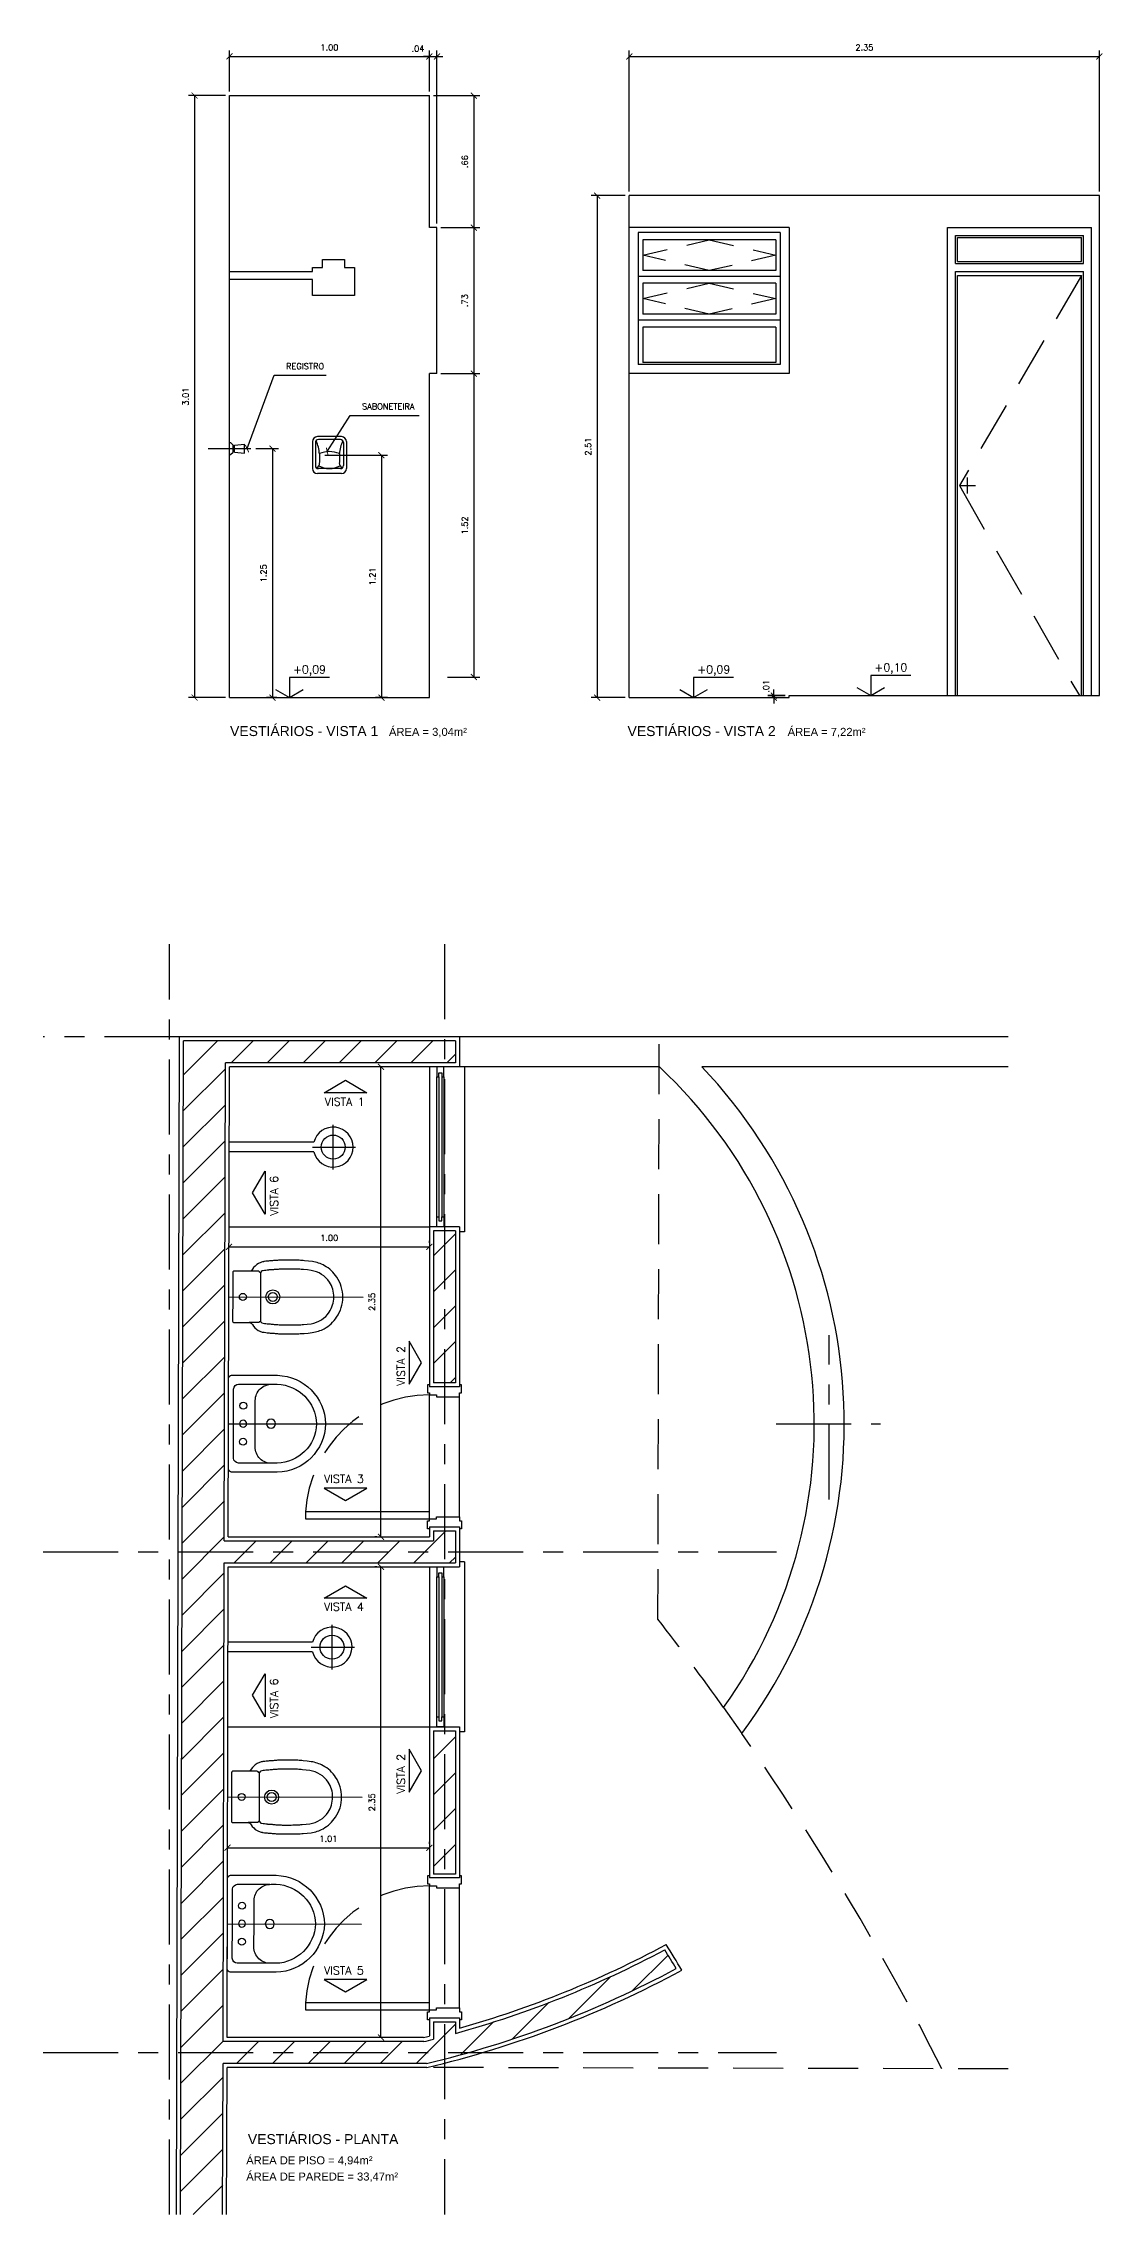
# Model space of a CAD drawing. Header units: millimetres. Extents: x 1 to 250, y 10 to 22.
# Drawn here: x 104.96 to 110.26, y 10.7 to 21.55 of the extents above; entities that cross this region are included whole.
import ezdxf

# ---------------------------------------------------------------- set-up
doc = ezdxf.new("R2010")
doc.units = ezdxf.units.MM
doc.linetypes.add('CENTER', pattern=[0.6, 0.375, -0.075, 0.075, -0.075])
doc.linetypes.add('HIDDEN', pattern=[0.375, 0.25, -0.125])
for name, color, linetype in [('ALV', 5, 'Continuous'), ('CAIX', 2, 'Continuous'), ('COTAS', 1, 'Continuous'), ('EIXOS', 141, 'CENTER'), ('HATCH', 8, 'Continuous'), ('LPROJ', 7, 'HIDDEN'), ('LVISTA01', 8, 'Continuous'), ('LVISTA02', 1, 'Continuous'), ('NOTAS', 2, 'Continuous'), ('PEÇAS', 7, 'Continuous'), ('PEÇAS50', 8, 'Continuous'), ('REVEST', 2, 'Continuous')]:
    doc.layers.add(name, color=color, linetype=linetype)
doc.styles.add('60-20', font='romans.shx', dxfattribs={"height": 0.03})
doc.styles.add('60-50', font='romans.shx', dxfattribs={"height": 0.075})
doc.styles.add('80-20', font='romans.shx', dxfattribs={"height": 0.04})
doc.styles.add('ARIAL', font='arial.ttf', dxfattribs={"height": 0.05})
doc.dimstyles.new('20', dxfattribs={"dimtxt": 0.1, "dimasz": 0.075, "dimexe": 0.075, "dimexo": 0.05, "dimgap": 0.075, "dimtad": 1, "dimzin": 4, "dimdsep": 46, "dimtxsty": '60-50', "dimblk1": 'ARCHTICK', "dimblk2": 'ARCHTICK', "dimsah": 1, "dimcen": 2.5, "dimclrt": 3, "dimadec": 0, "dimazin": 0, "dimtfac": 1, "dimtmove": 2, "dimatfit": 3, "dimldrblk": 'ARCHTICK', "dimfxl": 1, "dimarcsym": 0})

# ---------------------------------------------------------------- blocks, each defined once
blk = doc.blocks.new('_ARCHTICK')
at = {"color": 0, "linetype": 'ByBlock', "const_width": 0.15}
blk.add_lwpolyline([(-0.5, -0.5), (0.5, 0.5)], dxfattribs=at)
blk = doc.blocks.new('*D65')
at = {"color": 0, "linetype": 'ByBlock'}
for p, q in [((105.889, 21.311), (105.889, 21.517)), ((106.889, 21.311), (106.889, 21.517)), ((105.889, 21.487), (106.889, 21.487))]:
    blk.add_line(p, q, dxfattribs=at)
at = {"layer": 'DEFPOINTS', "color": 0, "linetype": 'ByBlock'}
for p in [(106.889, 21.487), (105.889, 21.291), (106.889, 21.291)]:
    blk.add_point(p, dxfattribs=at)
at = {"color": 0, "linetype": 'ByBlock', "xscale": 0.03, "yscale": 0.03, "zscale": 0.03, "rotation": 180}
blk.add_blockref('_ARCHTICK', (105.889, 21.487), dxfattribs=at)
at = {"color": 0, "linetype": 'ByBlock', "xscale": 0.03, "yscale": 0.03, "zscale": 0.03}
blk.add_blockref('_ARCHTICK', (106.889, 21.487), dxfattribs=at)
at = {"color": 3, "linetype": 'ByBlock', "insert": (106.389, 21.532), "char_height": 0.03, "attachment_point": 5, "style": '60-20'}
blk.add_mtext('1.00', dxfattribs=at)
blk = doc.blocks.new('*D66')
at = {"color": 0, "linetype": 'ByBlock'}
for p, q in [((107.889, 20.811), (107.889, 21.517)), ((110.24, 20.811), (110.24, 21.517)), ((107.889, 21.487), (110.24, 21.487))]:
    blk.add_line(p, q, dxfattribs=at)
at = {"layer": 'DEFPOINTS', "color": 0, "linetype": 'ByBlock'}
for p in [(110.24, 21.487), (107.889, 20.791), (110.24, 20.791)]:
    blk.add_point(p, dxfattribs=at)
at = {"color": 0, "linetype": 'ByBlock', "xscale": 0.03, "yscale": 0.03, "zscale": 0.03, "rotation": 180}
blk.add_blockref('_ARCHTICK', (107.889, 21.487), dxfattribs=at)
at = {"color": 0, "linetype": 'ByBlock', "xscale": 0.03, "yscale": 0.03, "zscale": 0.03}
blk.add_blockref('_ARCHTICK', (110.24, 21.487), dxfattribs=at)
at = {"color": 3, "linetype": 'ByBlock', "insert": (109.065, 21.532), "char_height": 0.03, "attachment_point": 5, "style": '60-20'}
blk.add_mtext('2.35', dxfattribs=at)
blk = doc.blocks.new('*D111')
at = {"color": 0, "linetype": 'ByBlock'}
for p, q in [((106.889, 21.311), (106.889, 21.517)), ((106.927, 20.651), (106.927, 21.517)), ((106.889, 21.487), (106.859, 21.487)), ((106.889, 21.487), (106.927, 21.487)), ((106.889, 21.487), (106.927, 21.487)), ((106.927, 21.487), (106.957, 21.487))]:
    blk.add_line(p, q, dxfattribs=at)
at = {"layer": 'DEFPOINTS', "color": 0, "linetype": 'ByBlock'}
for p in [(106.927, 21.487), (106.889, 21.291), (106.927, 20.631)]:
    blk.add_point(p, dxfattribs=at)
at = {"color": 0, "linetype": 'ByBlock', "xscale": 0.03, "yscale": 0.03, "zscale": 0.03}
blk.add_blockref('_ARCHTICK', (106.889, 21.487), dxfattribs=at)
at = {"color": 0, "linetype": 'ByBlock', "xscale": 0.03, "yscale": 0.03, "zscale": 0.03, "rotation": 180}
blk.add_blockref('_ARCHTICK', (106.927, 21.487), dxfattribs=at)
at = {"color": 3, "linetype": 'ByBlock', "insert": (106.832, 21.526), "char_height": 0.03, "attachment_point": 5, "style": '60-20'}
blk.add_mtext('.04', dxfattribs=at)
blk = doc.blocks.new('*D133')
at = {"color": 0, "linetype": 'ByBlock'}
for p, q in [((105.887, 15.555), (105.887, 15.565)), ((105.887, 15.535), (106.889, 15.535)), ((106.889, 15.555), (106.889, 15.565))]:
    blk.add_line(p, q, dxfattribs=at)
at = {"layer": 'DEFPOINTS', "color": 0, "linetype": 'ByBlock'}
for p in [(105.887, 15.535), (106.889, 15.535), (106.889, 15.535)]:
    blk.add_point(p, dxfattribs=at)
at = {"color": 0, "linetype": 'ByBlock', "xscale": 0.03, "yscale": 0.03, "zscale": 0.03, "rotation": 180}
blk.add_blockref('_ARCHTICK', (105.887, 15.535), dxfattribs=at)
at = {"color": 0, "linetype": 'ByBlock', "xscale": 0.03, "yscale": 0.03, "zscale": 0.03}
blk.add_blockref('_ARCHTICK', (106.889, 15.535), dxfattribs=at)
at = {"color": 3, "linetype": 'ByBlock', "insert": (106.388, 15.58), "char_height": 0.03, "attachment_point": 5, "style": '60-20'}
blk.add_mtext('1.00', dxfattribs=at)
blk = doc.blocks.new('*D134')
at = {"color": 0, "linetype": 'ByBlock'}
for p, q in [((105.879, 12.551), (105.879, 12.561)), ((105.879, 12.531), (106.889, 12.531)), ((106.889, 12.551), (106.889, 12.561))]:
    blk.add_line(p, q, dxfattribs=at)
at = {"layer": 'DEFPOINTS', "color": 0, "linetype": 'ByBlock'}
for p in [(105.879, 12.531), (106.889, 12.531), (106.889, 12.531)]:
    blk.add_point(p, dxfattribs=at)
at = {"color": 0, "linetype": 'ByBlock', "xscale": 0.03, "yscale": 0.03, "zscale": 0.03, "rotation": 180}
blk.add_blockref('_ARCHTICK', (105.879, 12.531), dxfattribs=at)
at = {"color": 0, "linetype": 'ByBlock', "xscale": 0.03, "yscale": 0.03, "zscale": 0.03}
blk.add_blockref('_ARCHTICK', (106.889, 12.531), dxfattribs=at)
at = {"color": 3, "linetype": 'ByBlock', "insert": (106.384, 12.576), "char_height": 0.03, "attachment_point": 5, "style": '60-20'}
blk.add_mtext('1.01', dxfattribs=at)
blk = doc.blocks.new('*D135')
at = {"color": 0, "linetype": 'ByBlock'}
for p, q in [((106.627, 13.935), (106.617, 13.935)), ((106.647, 11.582), (106.647, 13.935)), ((106.627, 11.582), (106.617, 11.582))]:
    blk.add_line(p, q, dxfattribs=at)
at = {"layer": 'DEFPOINTS', "color": 0, "linetype": 'ByBlock'}
for p in [(106.647, 13.935), (106.647, 13.935), (106.647, 11.582)]:
    blk.add_point(p, dxfattribs=at)
at = {"color": 0, "linetype": 'ByBlock', "xscale": 0.03, "yscale": 0.03, "zscale": 0.03}
for p, rotation in [((106.647, 13.935), 90), ((106.647, 11.582), 270)]:
    blk.add_blockref('_ARCHTICK', p, dxfattribs=dict(at, rotation=rotation))
at = {"color": 3, "linetype": 'ByBlock', "insert": (106.602, 12.758), "char_height": 0.03, "attachment_point": 5, "rotation": 90, "style": '60-20'}
blk.add_mtext('2.35', dxfattribs=at)
blk = doc.blocks.new('*D136')
at = {"color": 0, "linetype": 'ByBlock'}
for p, q in [((106.627, 16.435), (106.617, 16.435)), ((106.647, 14.085), (106.647, 16.435)), ((106.627, 14.085), (106.617, 14.085))]:
    blk.add_line(p, q, dxfattribs=at)
at = {"layer": 'DEFPOINTS', "color": 0, "linetype": 'ByBlock'}
for p in [(106.647, 16.435), (106.647, 16.435), (106.647, 14.085)]:
    blk.add_point(p, dxfattribs=at)
at = {"color": 0, "linetype": 'ByBlock', "xscale": 0.03, "yscale": 0.03, "zscale": 0.03}
for p, rotation in [((106.647, 16.435), 90), ((106.647, 14.085), 270)]:
    blk.add_blockref('_ARCHTICK', p, dxfattribs=dict(at, rotation=rotation))
at = {"color": 3, "linetype": 'ByBlock', "insert": (106.602, 15.26), "char_height": 0.03, "attachment_point": 5, "rotation": 90, "style": '60-20'}
blk.add_mtext('2.35', dxfattribs=at)
blk = doc.blocks.new('*D187')
at = {"color": 0, "linetype": 'ByBlock'}
for p, q in [((106.909, 21.291), (107.141, 21.291)), ((107.111, 21.291), (107.111, 20.631)), ((106.947, 20.631), (107.141, 20.631))]:
    blk.add_line(p, q, dxfattribs=at)
at = {"layer": 'DEFPOINTS', "color": 0, "linetype": 'ByBlock'}
for p in [(106.889, 21.291), (106.927, 20.631), (107.111, 20.631)]:
    blk.add_point(p, dxfattribs=at)
at = {"color": 0, "linetype": 'ByBlock', "xscale": 0.03, "yscale": 0.03, "zscale": 0.03}
for p, rotation in [((107.111, 21.291), 90), ((107.111, 20.631), 270)]:
    blk.add_blockref('_ARCHTICK', p, dxfattribs=dict(at, rotation=rotation))
at = {"color": 3, "linetype": 'ByBlock', "insert": (107.066, 20.961), "char_height": 0.03, "attachment_point": 5, "rotation": 90, "style": '60-20'}
blk.add_mtext('.66', dxfattribs=at)
blk = doc.blocks.new('*D188')
at = {"color": 0, "linetype": 'ByBlock'}
for p, q in [((107.111, 20.631), (107.111, 19.901)), ((106.947, 19.901), (107.141, 19.901))]:
    blk.add_line(p, q, dxfattribs=at)
at = {"layer": 'DEFPOINTS', "color": 0, "linetype": 'ByBlock'}
for p in [(106.927, 20.631), (106.927, 19.901), (107.111, 19.901)]:
    blk.add_point(p, dxfattribs=at)
at = {"color": 0, "linetype": 'ByBlock', "xscale": 0.03, "yscale": 0.03, "zscale": 0.03}
for p, rotation in [((107.111, 20.631), 90), ((107.111, 19.901), 270)]:
    blk.add_blockref('_ARCHTICK', p, dxfattribs=dict(at, rotation=rotation))
at = {"color": 3, "linetype": 'ByBlock', "insert": (107.066, 20.266), "char_height": 0.03, "attachment_point": 5, "rotation": 90, "style": '60-20'}
blk.add_mtext('.73', dxfattribs=at)
blk = doc.blocks.new('*D189')
at = {"color": 0, "linetype": 'ByBlock'}
for p, q in [((107.111, 19.901), (107.111, 18.384)), ((106.979, 18.384), (107.141, 18.384))]:
    blk.add_line(p, q, dxfattribs=at)
at = {"layer": 'DEFPOINTS', "color": 0, "linetype": 'ByBlock'}
for p in [(106.927, 19.901), (106.959, 18.384), (107.111, 18.384)]:
    blk.add_point(p, dxfattribs=at)
at = {"color": 0, "linetype": 'ByBlock', "xscale": 0.03, "yscale": 0.03, "zscale": 0.03}
for p, rotation in [((107.111, 19.901), 90), ((107.111, 18.384), 270)]:
    blk.add_blockref('_ARCHTICK', p, dxfattribs=dict(at, rotation=rotation))
at = {"color": 3, "linetype": 'ByBlock', "insert": (107.066, 19.142), "char_height": 0.03, "attachment_point": 5, "rotation": 90, "style": '60-20'}
blk.add_mtext('1.52', dxfattribs=at)
blk = doc.blocks.new('*D190')
at = {"color": 0, "linetype": 'ByBlock'}
for p, q in [((105.869, 21.291), (105.685, 21.291)), ((105.715, 21.291), (105.715, 18.281)), ((105.869, 18.281), (105.685, 18.281))]:
    blk.add_line(p, q, dxfattribs=at)
at = {"layer": 'DEFPOINTS', "color": 0, "linetype": 'ByBlock'}
for p in [(105.889, 21.291), (105.715, 18.281), (105.889, 18.281)]:
    blk.add_point(p, dxfattribs=at)
at = {"color": 0, "linetype": 'ByBlock', "xscale": 0.03, "yscale": 0.03, "zscale": 0.03}
for p, rotation in [((105.715, 21.291), 90), ((105.715, 18.281), 270)]:
    blk.add_blockref('_ARCHTICK', p, dxfattribs=dict(at, rotation=rotation))
at = {"color": 3, "linetype": 'ByBlock', "insert": (105.67, 19.786), "char_height": 0.03, "attachment_point": 5, "rotation": 90, "style": '60-20'}
blk.add_mtext('3.01', dxfattribs=at)
blk = doc.blocks.new('*D191')
at = {"color": 0, "linetype": 'ByBlock'}
for p, q in [((107.869, 20.791), (107.698, 20.791)), ((107.728, 20.791), (107.728, 18.281)), ((107.869, 18.281), (107.698, 18.281))]:
    blk.add_line(p, q, dxfattribs=at)
at = {"layer": 'DEFPOINTS', "color": 0, "linetype": 'ByBlock'}
for p in [(107.889, 20.791), (107.728, 18.281), (107.889, 18.281)]:
    blk.add_point(p, dxfattribs=at)
at = {"color": 0, "linetype": 'ByBlock', "xscale": 0.03, "yscale": 0.03, "zscale": 0.03}
for p, rotation in [((107.728, 20.791), 90), ((107.728, 18.281), 270)]:
    blk.add_blockref('_ARCHTICK', p, dxfattribs=dict(at, rotation=rotation))
at = {"color": 3, "linetype": 'ByBlock', "insert": (107.683, 19.536), "char_height": 0.03, "attachment_point": 5, "rotation": 90, "style": '60-20'}
blk.add_mtext('2.51', dxfattribs=at)
blk = doc.blocks.new('*D192')
at = {"color": 0, "linetype": 'ByBlock'}
for p, q in [((108.669, 18.291), (108.582, 18.291)), ((108.669, 18.281), (108.582, 18.281)), ((108.612, 18.291), (108.612, 18.321)), ((108.612, 18.281), (108.612, 18.291)), ((108.612, 18.281), (108.612, 18.291)), ((108.612, 18.281), (108.612, 18.251))]:
    blk.add_line(p, q, dxfattribs=at)
at = {"layer": 'DEFPOINTS', "color": 0, "linetype": 'ByBlock'}
for p in [(108.612, 18.291), (108.689, 18.291), (108.689, 18.281)]:
    blk.add_point(p, dxfattribs=at)
at = {"color": 0, "linetype": 'ByBlock', "xscale": 0.03, "yscale": 0.03, "zscale": 0.03}
for p, rotation in [((108.612, 18.291), 270), ((108.612, 18.281), 90)]:
    blk.add_blockref('_ARCHTICK', p, dxfattribs=dict(at, rotation=rotation))
at = {"color": 3, "linetype": 'ByBlock', "insert": (108.573, 18.338), "char_height": 0.03, "attachment_point": 5, "rotation": 90, "style": '60-20'}
blk.add_mtext('.01', dxfattribs=at)
blk = doc.blocks.new('*D341')
at = {"color": 0, "linetype": 'ByBlock'}
for p, q in [((116.221, 19.493), (116.534, 19.493)), ((116.504, 19.493), (116.504, 18.281)), ((116.534, 18.281), (116.474, 18.281))]:
    blk.add_line(p, q, dxfattribs=at)
at = {"layer": 'DEFPOINTS', "color": 0, "linetype": 'ByBlock'}
for p in [(116.201, 19.493), (116.504, 18.281), (116.554, 18.281)]:
    blk.add_point(p, dxfattribs=at)
at = {"color": 0, "linetype": 'ByBlock', "xscale": 0.03, "yscale": 0.03, "zscale": 0.03}
for p, rotation in [((116.504, 19.493), 90), ((116.504, 18.281), 270)]:
    blk.add_blockref('_ARCHTICK', p, dxfattribs=dict(at, rotation=rotation))
at = {"color": 3, "linetype": 'ByBlock', "insert": (116.459, 18.887), "char_height": 0.03, "attachment_point": 5, "rotation": 90, "style": '60-20'}
blk.add_mtext('1.21', dxfattribs=at)
blk = doc.blocks.new('*D342')
at = {"color": 0, "linetype": 'ByBlock'}
for p, q in [((115.876, 19.526), (115.989, 19.526)), ((115.959, 19.526), (115.959, 18.281)), ((115.981, 18.281), (115.929, 18.281))]:
    blk.add_line(p, q, dxfattribs=at)
at = {"layer": 'DEFPOINTS', "color": 0, "linetype": 'ByBlock'}
for p in [(115.856, 19.526), (115.959, 18.281), (116.001, 18.281)]:
    blk.add_point(p, dxfattribs=at)
at = {"color": 0, "linetype": 'ByBlock', "xscale": 0.03, "yscale": 0.03, "zscale": 0.03}
for p, rotation in [((115.959, 19.526), 90), ((115.959, 18.281), 270)]:
    blk.add_blockref('_ARCHTICK', p, dxfattribs=dict(at, rotation=rotation))
at = {"color": 3, "linetype": 'ByBlock', "insert": (115.914, 18.903), "char_height": 0.03, "attachment_point": 5, "rotation": 90, "style": '60-20'}
blk.add_mtext('1.25', dxfattribs=at)

msp = doc.modelspace()

# ---------------------------------------------------------------- hatches: boundary and pattern name
at = {"layer": 'HATCH'}
h = msp.add_hatch(dxfattribs=at)
h.set_pattern_fill('ANSI31', color=256, scale=0.04, style=0)
h.paths.add_polyline_path([(107.019, 16.565), (105.659, 16.565), (105.645, 10.697), (105.855, 10.697), (105.857, 11.452), (106.874, 11.452, 0.063562), (108.124, 11.927, 0.002105), (108.066, 12.021, -0.054671), (107.019, 11.603), (107.019, 11.66), (106.909, 11.66), (106.909, 11.574, -0.002396), (106.861, 11.562), (105.857, 11.562), (105.863, 13.955), (107.019, 13.955), (107.019, 14.115), (106.909, 14.115), (106.909, 14.065), (105.863, 14.065), (105.869, 16.455), (107.019, 16.455)])
h.paths.add_polyline_path([(107.019, 15.615), (106.909, 15.615), (106.909, 14.855), (107.019, 14.855)], flags=17)
h.paths.add_polyline_path([(107.019, 13.115), (106.909, 13.115), (106.909, 12.399), (107.019, 12.399)], flags=17)

# ---------------------------------------------------------------- linework, layer by layer
at = {"layer": 'ALV'}
for p, q in [((105.645, 10.697), (105.659, 16.565)), ((107.019, 16.565), (105.659, 16.565)), ((107.019, 16.565), (107.019, 16.455)), ((105.863, 14.065), (105.869, 16.455)), ((107.019, 16.455), (105.869, 16.455)), ((107.019, 15.615), (106.909, 15.615)), ((106.909, 15.615), (106.909, 14.855)), ((107.019, 15.615), (107.019, 14.855)), ((107.019, 14.855), (106.909, 14.855)), ((106.909, 14.115), (106.909, 14.065)), ((106.909, 14.115), (107.019, 14.115)), ((107.019, 14.115), (107.019, 13.955)), ((105.863, 14.065), (106.909, 14.065)), ((105.857, 11.562), (105.863, 13.955)), ((105.863, 13.955), (107.019, 13.955)), ((106.909, 13.115), (107.019, 13.115)), ((106.909, 13.115), (106.909, 12.399)), ((107.019, 13.115), (107.019, 12.399)), ((107.019, 12.399), (106.909, 12.399)), ((106.909, 11.66), (106.909, 11.574)), ((106.909, 11.66), (107.019, 11.66)), ((107.019, 11.66), (107.019, 11.603)), ((106.861, 11.562), (105.857, 11.562)), ((105.855, 10.697), (105.857, 11.452)), ((106.874, 11.452), (105.857, 11.452))]:
    msp.add_line(p, q, dxfattribs=at)
for centre, radius, start, end in [((105.639, 16.585), 5.17, 285.4827, 298), ((96.95, 5.106), 13.091, 31.3994, 31.8818), ((105.639, 16.585), 5.28, 283.5283, 298.0759), ((105.639, 16.585), 5.17, 283.6721, 284.2213)]:
    msp.add_arc(centre, radius, start, end, dxfattribs=at)
at = {"layer": 'CAIX'}
for p, q in [((106.927, 16.435), (106.927, 16.385)), ((106.937, 16.385), (106.937, 16.405)), ((106.937, 16.405), (106.952, 16.405)), ((106.952, 16.405), (106.952, 16.385)), ((106.962, 16.385), (106.962, 16.435)), ((106.927, 16.385), (106.937, 16.385)), ((106.937, 16.385), (106.937, 15.685)), ((106.952, 16.385), (106.952, 15.685)), ((106.952, 16.385), (106.962, 16.385)), ((106.927, 13.935), (106.927, 13.885)), ((106.937, 13.885), (106.937, 13.905)), ((106.937, 13.905), (106.952, 13.905)), ((106.952, 13.905), (106.952, 13.885)), ((106.962, 13.885), (106.962, 13.935)), ((106.927, 13.885), (106.937, 13.885)), ((106.937, 13.885), (106.937, 13.185)), ((106.952, 13.885), (106.952, 13.185)), ((106.952, 13.885), (106.962, 13.885))]:
    msp.add_line(p, q, dxfattribs=at)
for points in [[(106.952, 15.665), (106.952, 15.685), (106.962, 15.685), (106.962, 15.635), (106.927, 15.635), (106.927, 15.685), (106.937, 15.685), (106.937, 15.665)], [(106.952, 13.165), (106.952, 13.185), (106.962, 13.185), (106.962, 13.135), (106.927, 13.135), (106.927, 13.185), (106.937, 13.185), (106.937, 13.165)]]:
    msp.add_lwpolyline(points, close=True, dxfattribs=at)
for points in [[(106.889, 14.845), (106.879, 14.845), (106.879, 14.805), (106.889, 14.805), (106.889, 14.795), (106.924, 14.795), (106.924, 14.785), (107.039, 14.785), (107.039, 14.805), (107.049, 14.805), (107.049, 14.845), (107.039, 14.845)], [(106.889, 14.175), (106.889, 14.21), (106.27, 14.21), (106.27, 14.175), (106.889, 14.175)], [(106.889, 14.125), (106.879, 14.125), (106.879, 14.165), (106.889, 14.165), (106.889, 14.175), (106.924, 14.175), (106.924, 14.185), (107.039, 14.185), (107.039, 14.165), (107.049, 14.165), (107.049, 14.125), (107.039, 14.125)], [(106.889, 12.39), (106.879, 12.39), (106.879, 12.35), (106.889, 12.35), (106.889, 12.34), (106.924, 12.34), (106.924, 12.33), (107.039, 12.33), (107.039, 12.35), (107.049, 12.35), (107.049, 12.39), (107.039, 12.39)], [(106.889, 11.72), (106.889, 11.755), (106.27, 11.755), (106.27, 11.72), (106.889, 11.72)], [(106.889, 11.67), (106.879, 11.67), (106.879, 11.71), (106.889, 11.71), (106.889, 11.72), (106.924, 11.72), (106.924, 11.73), (107.039, 11.73), (107.039, 11.71), (107.049, 11.71), (107.049, 11.67), (107.039, 11.67)]]:
    msp.add_lwpolyline(points, dxfattribs=at)
at = {"layer": 'CAIX', "color": 8, "linetype": 'HIDDEN'}
for centre in [(106.889, 14.175), (106.889, 11.72)]:
    msp.add_arc(centre, 0.62, 90, 176.7639, dxfattribs=at)
at = {"layer": 'EIXOS'}
for p, q in [((105.59, 10.697), (105.59, 17.049)), ((106.964, 17.049), (106.964, 10.697)), ((105.639, 16.585), (104.958, 16.585)), ((108.889, 14.272), (108.889, 15.093)), ((108.624, 14.65), (109.146, 14.65)), ((104.958, 14.01), (108.626, 14.01)), ((104.958, 11.507), (108.626, 11.507))]:
    msp.add_line(p, q, dxfattribs=at)
at = {"layer": 'LPROJ', "ltscale": 0.5}
for p, q in [((107.957, 20.493), (108.289, 20.57)), ((108.289, 20.57), (108.622, 20.493)), ((108.289, 20.416), (107.957, 20.493)), ((108.622, 20.493), (108.289, 20.416)), ((107.957, 20.276), (108.289, 20.353)), ((108.289, 20.353), (108.622, 20.276)), ((108.289, 20.199), (107.957, 20.276)), ((108.622, 20.276), (108.289, 20.199))]:
    msp.add_line(p, q, dxfattribs=at)
at = {"layer": 'LPROJ'}
for p, q in [((110.15, 20.391), (109.54, 19.341)), ((109.54, 19.341), (110.14, 18.291)), ((108.032, 13.673), (108.039, 16.579)), ((109.784, 11.425), (106.877, 11.432))]:
    msp.add_line(p, q, dxfattribs=at)
for start, end in [(35.4775, 37.7273), (26.8382, 34.8296)]:
    msp.add_arc((96.951, 5.101), 14.01, start, end, dxfattribs=at)
at = {"layer": 'LVISTA01'}
for p, q in [((107.957, 20.57), (107.957, 20.416)), ((108.622, 20.57), (107.957, 20.57)), ((108.622, 20.57), (108.622, 20.416)), ((108.622, 20.416), (107.957, 20.416)), ((108.644, 20.386), (107.934, 20.386)), ((108.622, 20.353), (107.957, 20.353)), ((107.957, 20.353), (107.957, 20.199)), ((108.622, 20.353), (108.622, 20.199)), ((108.622, 20.199), (107.957, 20.199)), ((108.644, 20.169), (107.934, 20.169)), ((108.622, 20.134), (107.957, 20.134)), ((107.957, 20.134), (107.957, 19.956)), ((108.622, 20.134), (108.622, 19.956)), ((108.622, 19.956), (107.957, 19.956))]:
    msp.add_line(p, q, dxfattribs=at)
at = {"layer": 'LVISTA02'}
for p, q in [((108.689, 20.631), (107.889, 20.631)), ((108.689, 20.631), (108.689, 19.901)), ((109.48, 18.291), (109.48, 20.631)), ((109.48, 20.631), (110.2, 20.631)), ((110.2, 18.291), (110.2, 20.631)), ((107.934, 20.606), (107.934, 19.946)), ((108.644, 20.606), (107.934, 20.606)), ((108.644, 20.606), (108.644, 19.946)), ((109.52, 20.591), (110.16, 20.591)), ((109.52, 20.451), (109.52, 20.591)), ((109.53, 20.581), (110.15, 20.581)), ((109.53, 20.461), (109.53, 20.581)), ((110.15, 20.461), (110.15, 20.581)), ((110.16, 20.451), (110.16, 20.591)), ((109.52, 20.451), (110.16, 20.451)), ((109.52, 18.291), (109.52, 20.411)), ((109.52, 20.411), (110.16, 20.411)), ((109.53, 20.461), (110.15, 20.461)), ((110.16, 18.291), (110.16, 20.411)), ((109.53, 18.291), (109.53, 20.391)), ((109.53, 20.391), (110.15, 20.391)), ((110.15, 18.291), (110.15, 20.391)), ((108.689, 19.901), (107.889, 19.901)), ((108.644, 19.946), (107.934, 19.946)), ((106.889, 16.435), (106.889, 15.635)), ((107.064, 16.435), (107.064, 15.61)), ((106.927, 15.685), (106.927, 16.385)), ((106.962, 16.385), (106.962, 15.685)), ((105.889, 15.635), (106.889, 15.635)), ((107.064, 15.61), (107.039, 15.61)), ((106.889, 14.21), (106.889, 14.795)), ((107.039, 14.185), (107.039, 14.785)), ((106.889, 13.935), (106.889, 13.135)), ((107.064, 13.96), (107.039, 13.96)), ((107.064, 13.96), (107.064, 13.11)), ((106.927, 13.185), (106.927, 13.885)), ((106.962, 13.885), (106.962, 13.185)), ((105.883, 13.135), (106.889, 13.135)), ((107.064, 13.11), (107.039, 13.11)), ((106.889, 11.755), (106.889, 12.34)), ((107.039, 11.73), (107.039, 12.33))]:
    msp.add_line(p, q, dxfattribs=at)
at = {"layer": 'LVISTA02', "color": 2}
for p, q in [((109.784, 16.585), (107.039, 16.585)), ((108.039, 16.435), (107.039, 16.435)), ((109.784, 16.435), (108.252, 16.435)), ((108.36, 13.232), (108.451, 13.102))]:
    msp.add_line(p, q, dxfattribs=at)
for radius, start, end in [(2.444, 324.533, 46.9204), (2.594, 323.3717, 43.4855)]:
    msp.add_arc((106.37, 14.65), radius, start, end, dxfattribs=at)
at = {"layer": 'NOTAS'}
for p, q in [((109.54, 19.341), (109.62, 19.341)), ((109.58, 19.301), (109.58, 19.381))]:
    msp.add_line(p, q, dxfattribs=at)
for points in [[(106.389, 18.381), (106.189, 18.381), (106.189, 18.281)], [(108.41, 18.381), (108.21, 18.381), (108.21, 18.281)], [(109.297, 18.391), (109.097, 18.391), (109.097, 18.291)]]:
    msp.add_lwpolyline(points, dxfattribs=at)
at = {"layer": 'NOTAS', "color": 3}
for points in [[(106.12, 18.321), (106.189, 18.281), (106.258, 18.321)], [(108.141, 18.321), (108.21, 18.281), (108.28, 18.321)], [(109.027, 18.331), (109.097, 18.291), (109.166, 18.331)]]:
    msp.add_lwpolyline(points, dxfattribs=at)
at = {"layer": 'NOTAS'}
for points in [[(106.363, 16.306), (106.47, 16.368), (106.577, 16.306)], [(106.067, 15.699), (106.005, 15.806), (106.067, 15.914)], [(106.788, 14.848), (106.85, 14.955), (106.788, 15.063)], [(106.363, 14.329), (106.47, 14.267), (106.577, 14.329)], [(106.363, 13.778), (106.47, 13.84), (106.577, 13.778)], [(106.067, 13.186), (106.005, 13.294), (106.067, 13.401)], [(106.788, 12.809), (106.85, 12.916), (106.788, 13.023)], [(106.363, 11.872), (106.47, 11.81), (106.577, 11.872)]]:
    msp.add_lwpolyline(points, close=True, dxfattribs=at)
at = {"layer": 'PEÇAS'}
for p, q in [((105.889, 19.556), (105.894, 19.556)), ((105.894, 19.556), (105.907, 19.543)), ((105.907, 19.509), (105.907, 19.543)), ((105.914, 19.543), (105.964, 19.548)), ((105.914, 19.509), (105.914, 19.543)), ((105.964, 19.503), (105.964, 19.548)), ((106.304, 19.561), (106.304, 19.426)), ((106.449, 19.586), (106.329, 19.586)), ((106.474, 19.561), (106.474, 19.426)), ((105.889, 19.496), (105.894, 19.496)), ((105.894, 19.496), (105.907, 19.509)), ((105.914, 19.509), (105.964, 19.503)), ((106.449, 19.401), (106.329, 19.401)), ((106.311, 16.058), (105.888, 16.059)), ((106.311, 16.01), (105.888, 16.011)), ((106.305, 13.558), (105.882, 13.559)), ((106.305, 13.51), (105.882, 13.511))]:
    msp.add_line(p, q, dxfattribs=at)
at = {"layer": 'PEÇAS', "color": 8}
for p, q in [((106.319, 19.556), (106.319, 19.441)), ((106.444, 19.571), (106.334, 19.571)), ((106.459, 19.556), (106.459, 19.441)), ((105.782, 19.526), (105.996, 19.526)), ((106.339, 19.501), (106.339, 19.456)), ((106.439, 19.501), (106.439, 19.456)), ((106.444, 19.426), (106.334, 19.426))]:
    msp.add_line(p, q, dxfattribs=at)
at = {"layer": 'PEÇAS'}
msp.add_lwpolyline([(105.889, 20.411), (106.304, 20.411), (106.304, 20.431), (106.354, 20.431), (106.354, 20.471), (106.464, 20.471), (106.464, 20.431), (106.514, 20.431), (106.514, 20.291), (106.304, 20.291), (106.304, 20.371), (105.889, 20.371)], dxfattribs=at)
for points in [[(106.456, 15.284, 0.151271), (106.426, 15.384, 0.125962), (106.364, 15.441, 0.09008), (106.304, 15.462), (106.284, 15.464), (106.264, 15.466, 0.004685), (106.237, 15.468, 0.00925), (106.224, 15.468, 0.000115), (106.186, 15.469, 0.002343), (106.184, 15.469, 0.000782), (106.171, 15.469, 0.001444), (106.164, 15.469, 0.004804), (106.153, 15.469, 0.005206), (106.144, 15.469, 0.005188), (106.135, 15.468, 0.002211), (106.114, 15.467, 0.001932), (106.105, 15.466, 0.000736), (106.084, 15.464, 0.008336), (106.079, 15.464, 0.001408), (106.064, 15.462, 0.000457), (106.059, 15.461, 0.054722), (106.05, 15.459, 0.029037), (106.034, 15.452, 0.123774), (106.004, 15.423, -0.261182), (105.989, 15.413), (105.912, 15.413, 0.439555), (105.906, 15.408), (105.906, 15.285), (105.905, 15.163, 0.439555), (105.911, 15.157), (105.988, 15.157, -0.261182), (106.004, 15.147, 0.123774), (106.033, 15.117, 0.029037), (106.049, 15.11, 0.054722), (106.058, 15.108, 0.000457), (106.063, 15.108, 0.001408), (106.078, 15.106, 0.008336), (106.083, 15.105, 0.000736), (106.104, 15.103, 0.001932), (106.113, 15.103, 0.002211), (106.134, 15.101, 0.005188), (106.143, 15.101, 0.005206), (106.152, 15.1, 0.004804), (106.163, 15.1, 0.001444), (106.17, 15.1, 0.000782), (106.183, 15.1, 0.002343), (106.185, 15.1, 0.000115), (106.223, 15.1, 0.00925), (106.236, 15.101, 0.004685), (106.263, 15.102), (106.283, 15.104), (106.303, 15.107, 0.09008), (106.363, 15.126, 0.125962), (106.425, 15.184, 0.151271)], [(105.885, 14.651), (105.885, 14.878, -0.345194), (105.9, 14.894), (106.129, 14.893, -0.399699), (106.37, 14.65, -0.399699), (106.128, 14.408), (105.899, 14.409, -0.345194), (105.884, 14.424)], [(106.45, 12.783, 0.151271), (106.42, 12.884, 0.125962), (106.357, 12.941, 0.09008), (106.298, 12.961), (106.278, 12.964), (106.258, 12.966, 0.004685), (106.231, 12.968, 0.00925), (106.218, 12.968, 0.000115), (106.179, 12.969, 0.002343), (106.178, 12.969, 0.000782), (106.165, 12.969, 0.001444), (106.158, 12.969, 0.004804), (106.147, 12.969, 0.005206), (106.138, 12.968, 0.005188), (106.129, 12.968, 0.002211), (106.108, 12.966, 0.001932), (106.099, 12.966, 0.000736), (106.078, 12.964, 0.008336), (106.073, 12.963, 0.001408), (106.058, 12.962, 0.000457), (106.053, 12.961, 0.054722), (106.044, 12.959, 0.029037), (106.027, 12.952, 0.123774), (105.998, 12.923, -0.261182), (105.982, 12.913), (105.905, 12.913, 0.439555), (105.9, 12.907), (105.9, 12.785), (105.899, 12.662, 0.439555), (105.905, 12.657), (105.982, 12.657, -0.261182), (105.997, 12.646, 0.123774), (106.027, 12.617, 0.029037), (106.043, 12.61, 0.054722), (106.052, 12.608, 0.000457), (106.057, 12.607, 0.001408), (106.072, 12.605, 0.008336), (106.077, 12.605, 0.000736), (106.098, 12.603, 0.001932), (106.107, 12.602, 0.002211), (106.128, 12.601, 0.005188), (106.137, 12.6, 0.005206), (106.146, 12.6, 0.004804), (106.157, 12.6, 0.001444), (106.164, 12.6, 0.000782), (106.177, 12.6, 0.002343), (106.179, 12.6, 0.000115), (106.217, 12.6, 0.00925), (106.23, 12.6, 0.004685), (106.257, 12.602), (106.277, 12.604), (106.297, 12.606, 0.09008), (106.357, 12.626, 0.125962), (106.419, 12.684, 0.151271)], [(105.879, 12.151), (105.879, 12.378, -0.345194), (105.894, 12.393), (106.123, 12.393, -0.399699), (106.364, 12.15, -0.399699), (106.122, 11.908), (105.893, 11.908, -0.345194), (105.878, 11.924)]]:
    msp.add_lwpolyline(points, format="xyb", close=True, dxfattribs=at)
for centre, radius, start, end in [((106.329, 19.561), 0.025, 90, 180), ((106.449, 19.561), 0.025, 0, 90), ((106.329, 19.426), 0.025, 180, 270), ((106.449, 19.426), 0.025, 270, 0), ((106.408, 16.034), 0.1, 193.7465, 165.9735), ((106.402, 13.534), 0.1, 193.7465, 165.9735)]:
    msp.add_arc(centre, radius, start, end, dxfattribs=at)
at = {"layer": 'PEÇAS', "color": 8}
for centre, radius, start, end in [((106.334, 19.556), 0.015, 90, 180), ((106.157, 19.486), 0.183, 4.5376, 25.3737), ((106.621, 19.486), 0.183, 154.6263, 175.4624), ((106.444, 19.556), 0.015, 0, 90), ((106.334, 19.441), 0.015, 180, 270), ((106.313, 19.454), 0.0265, 294.1513, 3.1261), ((106.389, 19.531), 0.105, 239.3037, 300.6963), ((106.389, 19.381), 0.13, 67.3801, 112.6199), ((106.465, 19.454), 0.0265, 176.8739, 245.8487), ((106.444, 19.441), 0.015, 270, 0)]:
    msp.add_arc(centre, radius, start, end, dxfattribs=at)
at = {"layer": 'PEÇAS50'}
for p, q in [((106.408, 15.922), (106.408, 16.146)), ((106.304, 16.034), (106.52, 16.034)), ((105.886, 15.285), (106.558, 15.284)), ((105.885, 14.651), (106.556, 14.65)), ((106.402, 13.422), (106.402, 13.646)), ((106.298, 13.534), (106.514, 13.533)), ((105.88, 12.785), (106.552, 12.783)), ((105.879, 12.151), (106.55, 12.149))]:
    msp.add_line(p, q, dxfattribs=at)
for points in [[(106.411, 15.284, 0.152133), (106.389, 15.359, 0.000372), (106.389, 15.359, 0.213243), (106.298, 15.417), (106.279, 15.42), (106.26, 15.422, 0.00456), (106.235, 15.423, 0.00925), (106.223, 15.424, 0.000115), (106.185, 15.424, 0.002343), (106.183, 15.424, 0.000782), (106.171, 15.424, 0.001444), (106.164, 15.424, 0.004804), (106.154, 15.424, 0.005206), (106.146, 15.424, 0.005188), (106.138, 15.423, 0.002211), (106.117, 15.422, 0.001932), (106.109, 15.421, 0.000736), (106.087, 15.42, 0.008336), (106.084, 15.419, 0.002483), (106.058, 15.416, 0.380805), (106.044, 15.402), (106.044, 15.285), (106.044, 15.168, 0.380805), (106.057, 15.153, 0.002483), (106.084, 15.15, 0.008336), (106.087, 15.15, 0.000736), (106.108, 15.148, 0.001932), (106.116, 15.147, 0.002211), (106.137, 15.146, 0.005188), (106.145, 15.145, 0.005206), (106.154, 15.145, 0.004804), (106.163, 15.145, 0.001444), (106.17, 15.145, 0.000782), (106.183, 15.145, 0.002343), (106.184, 15.145, 0.000115), (106.222, 15.145, 0.00925), (106.234, 15.145, 0.00456), (106.259, 15.147), (106.278, 15.149), (106.297, 15.151, 0.213243), (106.388, 15.209, 0.000372), (106.388, 15.209, 0.152133), (106.411, 15.284)], [(106.041, 15.406, 0.385098), (106.036, 15.413), (106.035, 15.413), (105.989, 15.413)], [(106.04, 15.163, -0.385098), (106.035, 15.157), (106.034, 15.157), (105.988, 15.157)], [(106.096, 14.453), (105.934, 14.454, -0.371535), (105.909, 14.478), (105.91, 14.651), (105.91, 14.824, -0.371535), (105.935, 14.849), (106.097, 14.848)], [(106.405, 12.784, 0.152133), (106.383, 12.859, 0.000372), (106.382, 12.859, 0.213243), (106.291, 12.917), (106.272, 12.919), (106.254, 12.921, 0.00456), (106.229, 12.923, 0.00925), (106.217, 12.923, 0.000115), (106.179, 12.924, 0.002343), (106.177, 12.924, 0.000782), (106.164, 12.924, 0.001444), (106.158, 12.924, 0.004804), (106.148, 12.924, 0.005206), (106.139, 12.924, 0.005188), (106.131, 12.923, 0.002211), (106.111, 12.922, 0.001932), (106.103, 12.921, 0.000736), (106.081, 12.919, 0.008336), (106.078, 12.919, 0.002483), (106.051, 12.916, 0.380805), (106.038, 12.902), (106.038, 12.785), (106.038, 12.667, 0.380805), (106.051, 12.653, 0.002483), (106.078, 12.65, 0.008336), (106.081, 12.649, 0.000736), (106.102, 12.648, 0.001932), (106.11, 12.647, 0.002211), (106.131, 12.645, 0.005188), (106.139, 12.645, 0.005206), (106.147, 12.645, 0.004804), (106.157, 12.644, 0.001444), (106.164, 12.644, 0.000782), (106.177, 12.644, 0.002343), (106.178, 12.644, 0.000115), (106.216, 12.645, 0.00925), (106.228, 12.645, 0.00456), (106.253, 12.647), (106.272, 12.648), (106.291, 12.651, 0.213243), (106.382, 12.708, 0.000372), (106.382, 12.708, 0.152133), (106.405, 12.783)], [(106.035, 12.906, 0.385098), (106.03, 12.912), (106.028, 12.913), (105.982, 12.913)], [(106.034, 12.663, -0.385098), (106.029, 12.657), (106.028, 12.657), (105.982, 12.657)], [(106.09, 11.953), (105.928, 11.953, -0.371535), (105.903, 11.978), (105.904, 12.151), (105.904, 12.324, -0.371535), (105.929, 12.348), (106.091, 12.348)]]:
    msp.add_lwpolyline(points, format="xyb", dxfattribs=at)
for points in [[(106.018, 14.651), (106.018, 14.767, -0.423334), (106.103, 14.848), (106.128, 14.848, -0.397421), (106.325, 14.65, -0.397421), (106.127, 14.453), (106.102, 14.453, -0.423334), (106.017, 14.535)], [(105.975, 14.651, 1), (105.94, 14.651, 1)], [(106.012, 12.151), (106.012, 12.267, -0.423334), (106.097, 12.348), (106.122, 12.348, -0.397421), (106.319, 12.15, -0.397421), (106.121, 11.953), (106.096, 11.953, -0.423334), (106.011, 12.035)], [(105.969, 12.151, 1), (105.934, 12.151, 1)]]:
    msp.add_lwpolyline(points, format="xyb", close=True, dxfattribs=at)
for centre, radius in [((106.408, 16.034), 0.06), ((106.106, 15.285), 0.035), ((106.106, 15.285), 0.0225), ((105.956, 15.285), 0.0175), ((105.958, 14.741), 0.0175), ((105.957, 14.561), 0.0175), ((106.402, 13.534), 0.06), ((106.1, 12.784), 0.035), ((105.95, 12.785), 0.0175), ((106.1, 12.784), 0.0225), ((105.952, 12.241), 0.0175), ((105.951, 12.061), 0.0175)]:
    msp.add_circle(centre, radius, dxfattribs=at)
for centre, start, end in [((106.097, 14.651), 359.86, 179.86), ((106.097, 14.651), 179.86, 359.86), ((106.091, 12.15), 359.86, 179.86), ((106.091, 12.15), 179.86, 359.86)]:
    msp.add_arc(centre, 0.0225, start, end, dxfattribs=at)
at = {"layer": 'REVEST'}
for p, q in [((105.889, 18.281), (105.889, 21.291)), ((105.889, 21.291), (106.889, 21.291)), ((106.889, 20.631), (106.889, 21.291)), ((107.889, 18.281), (107.889, 20.791)), ((110.24, 20.791), (107.889, 20.791)), ((110.24, 18.291), (110.24, 20.791)), ((106.927, 20.631), (106.889, 20.631)), ((106.927, 19.901), (106.927, 20.631)), ((106.889, 18.281), (106.889, 19.901)), ((106.927, 19.901), (106.889, 19.901)), ((105.889, 18.281), (106.889, 18.281)), ((107.889, 18.281), (108.689, 18.281)), ((108.689, 18.291), (110.24, 18.291)), ((108.689, 18.281), (108.689, 18.291)), ((105.625, 10.697), (105.639, 16.585)), ((107.039, 16.585), (105.639, 16.585)), ((107.039, 16.585), (107.039, 16.435)), ((105.883, 14.085), (105.889, 16.435)), ((107.039, 16.435), (105.889, 16.435)), ((106.889, 15.635), (106.889, 14.835)), ((107.039, 15.635), (106.889, 15.635)), ((107.039, 15.635), (107.039, 14.835)), ((107.039, 14.835), (106.889, 14.835)), ((106.889, 14.135), (106.889, 14.085)), ((106.889, 14.135), (107.039, 14.135)), ((107.039, 14.135), (107.039, 13.935)), ((105.883, 14.085), (106.889, 14.085)), ((105.877, 11.582), (105.883, 13.935)), ((105.883, 13.935), (107.039, 13.935)), ((106.889, 13.135), (106.889, 12.38)), ((106.889, 13.135), (107.039, 13.135)), ((107.039, 13.135), (107.039, 12.38)), ((107.039, 12.38), (106.889, 12.38)), ((106.889, 11.68), (107.039, 11.68)), ((106.889, 11.68), (106.889, 11.59)), ((107.039, 11.68), (107.039, 11.63)), ((106.859, 11.582), (105.877, 11.582)), ((105.875, 10.697), (105.877, 11.432)), ((106.877, 11.432), (105.877, 11.432))]:
    msp.add_line(p, q, dxfattribs=at)
for centre, radius, start, end in [((105.639, 16.585), 5.15, 285.7754, 298.2078), ((96.95, 5.106), 13.111, 31.307, 31.9636), ((105.639, 16.585), 5.3, 283.5026, 298.3049), ((105.639, 16.585), 5.15, 283.6988, 284.0482)]:
    msp.add_arc(centre, radius, start, end, dxfattribs=at)

# ---------------------------------------------------------------- texts
at = {"layer": 'COTAS', "color": 3, "char_height": 0.03, "attachment_point": 4, "style": '60-20'}
for s, insert in [('REGISTRO', (106.172, 19.938)), ('SABONETEIRA', (106.552, 19.737))]:
    msp.add_mtext(s, dxfattribs=dict(at, insert=insert))
at = {"layer": 'NOTAS', "color": 3, "style": '80-20'}
for s, p in [('+0,09', (106.207, 18.402)), ('+0,09', (108.229, 18.402)), ('+0,10', (109.115, 18.412)), ('VISTA 1', (106.366, 16.241)), ('VISTA 3', (106.362, 14.355)), ('VISTA 4', (106.362, 13.716)), ('VISTA 5', (106.362, 11.897))]:
    msp.add_text(s, height=0.04, dxfattribs=at).set_placement(p)
at = {"layer": 'NOTAS', "style": 'ARIAL'}
for s, height, p in [('VESTIÁRIOS - VISTA 1', 0.05, (105.892, 18.089)), ('ÁREA = 3,04m²', 0.04, (106.687, 18.09)), ('VESTIÁRIOS - VISTA 2', 0.05, (107.88, 18.089)), ('ÁREA = 7,22m²', 0.04, (108.681, 18.09)), ('VESTIÁRIOS - PLANTA', 0.05, (105.981, 11.049)), ('ÁREA DE PISO = 4,94m²', 0.04, (105.973, 10.948)), ('ÁREA DE PAREDE = 33,47m²', 0.04, (105.973, 10.867))]:
    msp.add_text(s, height=height, dxfattribs=at).set_placement(p)
at = {"layer": 'NOTAS', "color": 3, "style": '80-20'}
for s, p in [('VISTA 6', (106.132, 15.691)), ('VISTA 2', (106.767, 14.84)), ('VISTA 6', (106.132, 13.178)), ('VISTA 2', (106.767, 12.801))]:
    msp.add_text(s, height=0.04, rotation=90, dxfattribs=at).set_placement(p)

# ---------------------------------------------------------------- dimensions: what is measured, and where the dimension line sits
at = {"layer": 'COTAS'}
for base, p1, p2, picture, middle in [((106.889, 21.487), (105.889, 21.291), (106.889, 21.291), '*D65', (106.389, 21.532)), ((110.24, 21.487), (107.889, 20.791), (110.24, 20.791), '*D66', (109.065, 21.532)), ((106.889, 15.535), (105.887, 15.535), (106.889, 15.535), '*D133', (106.388, 15.58)), ((106.889, 12.531), (105.879, 12.531), (106.889, 12.531), '*D134', (106.384, 12.576))]:
    dim = msp.add_linear_dim(base=base, p1=p1, p2=p2, dimstyle='20', override={"dimtxt": 0.02, "dimasz": 0.03, "dimexe": 0.03, "dimexo": 0.02, "dimgap": 0.03, "dimtxsty": '60-20'}, dxfattribs=at)
    dim.commit()
    dim.dimension.update_dxf_attribs({"geometry": picture, "text_midpoint": middle})
dim = msp.add_linear_dim(base=(106.927, 21.487), p1=(106.889, 21.291), p2=(106.927, 20.631), dimstyle='20', override={"dimtxt": 0.02, "dimasz": 0.03, "dimexe": 0.03, "dimexo": 0.02, "dimgap": 0.03, "dimtxsty": '60-20'}, dxfattribs=at)
dim.commit()
dim.dimension.update_dxf_attribs({"geometry": '*D111', "text_midpoint": (106.832, 21.526), "dimtype": 160})
for base, p1, p2, override, picture, middle in [((105.715, 18.281), (105.889, 21.291), (105.889, 18.281), {"dimtxt": 0.02, "dimasz": 0.03, "dimexe": 0.03, "dimexo": 0.02, "dimgap": 0.03, "dimtxsty": '60-20'}, '*D190', (105.67, 19.786)), ((107.111, 20.631), (106.889, 21.291), (106.927, 20.631), {"dimtxt": 0.02, "dimasz": 0.03, "dimexe": 0.03, "dimexo": 0.02, "dimgap": 0.03, "dimtxsty": '60-20'}, '*D187', (107.066, 20.961)), ((107.728, 18.281), (107.889, 20.791), (107.889, 18.281), {"dimtxt": 0.02, "dimasz": 0.03, "dimexe": 0.03, "dimexo": 0.02, "dimgap": 0.03, "dimtxsty": '60-20'}, '*D191', (107.683, 19.536)), ((107.111, 19.901), (106.927, 20.631), (106.927, 19.901), {"dimtxt": 0.02, "dimasz": 0.03, "dimexe": 0.03, "dimexo": 0.02, "dimgap": 0.03, "dimtxsty": '60-20', "dimse1": 1}, '*D188', (107.066, 20.266)), ((107.111, 18.384), (106.927, 19.901), (106.959, 18.384), {"dimtxt": 0.02, "dimasz": 0.03, "dimexe": 0.03, "dimexo": 0.02, "dimgap": 0.03, "dimtxsty": '60-20', "dimse1": 1}, '*D189', (107.066, 19.142)), ((106.647, 16.435), (106.647, 14.085), (106.647, 16.435), {"dimtxt": 0.02, "dimasz": 0.03, "dimexe": 0.03, "dimexo": 0.02, "dimgap": 0.03, "dimtxsty": '60-20'}, '*D136', (106.602, 15.26)), ((106.647, 13.935), (106.647, 11.582), (106.647, 13.935), {"dimtxt": 0.02, "dimasz": 0.03, "dimexe": 0.03, "dimexo": 0.02, "dimgap": 0.03, "dimtxsty": '60-20'}, '*D135', (106.602, 12.758))]:
    dim = msp.add_linear_dim(base=base, p1=p1, p2=p2, angle=90, dimstyle='20', override=override, dxfattribs=at)
    dim.commit()
    dim.dimension.update_dxf_attribs({"geometry": picture, "text_midpoint": middle})
for base, p1, p2, picture, middle, set_off in [((106.104522077, 18.28086578), (106.001527994, 19.52586578), (106.145964088, 18.28086578), '*D342', (106.059522077, 18.90336578), (-9.854772784, 0)), ((106.649, 18.281), (106.347, 19.493), (106.7, 18.281), '*D341', (106.604, 18.887), (-9.855, 0))]:
    dim = msp.add_linear_dim(base=base, p1=p1, p2=p2, angle=90, dimstyle='20', override={"dimtxt": 0.02, "dimasz": 0.03, "dimexe": 0.03, "dimexo": 0.02, "dimgap": 0.03, "dimtxsty": '60-20'}, dxfattribs=at)
    dim.commit()
    dim.dimension.update_dxf_attribs({"geometry": picture, "text_midpoint": middle, "insert": set_off})
dim = msp.add_linear_dim(base=(108.612, 18.291), p1=(108.689, 18.281), p2=(108.689, 18.291), angle=90, dimstyle='20', override={"dimtxt": 0.02, "dimasz": 0.03, "dimexe": 0.03, "dimexo": 0.02, "dimgap": 0.03, "dimtxsty": '60-20'}, dxfattribs=at)
dim.commit()
dim.dimension.update_dxf_attribs({"geometry": '*D192', "text_midpoint": (108.573, 18.338), "dimtype": 160})

# ---------------------------------------------------------------- leaders
at = {"layer": 'COTAS', "annotation_type": 0, "has_hookline": 1, "hookline_direction": 0}
for points, text_width in [([(105.977, 19.526), (106.112, 19.893), (106.142, 19.893)], 0.201), ([(106.378, 19.511), (106.492, 19.692), (106.522, 19.692)], 0.286)]:
    msp.add_leader(points, dimstyle='20', override={"dimtxt": 0.02, "dimasz": 0.03, "dimexe": 0.03, "dimexo": 0.02, "dimgap": 0.03, "dimtxsty": '60-20'}, dxfattribs=dict(at, text_width=text_width))

doc.saveas('drawing.dxf')
